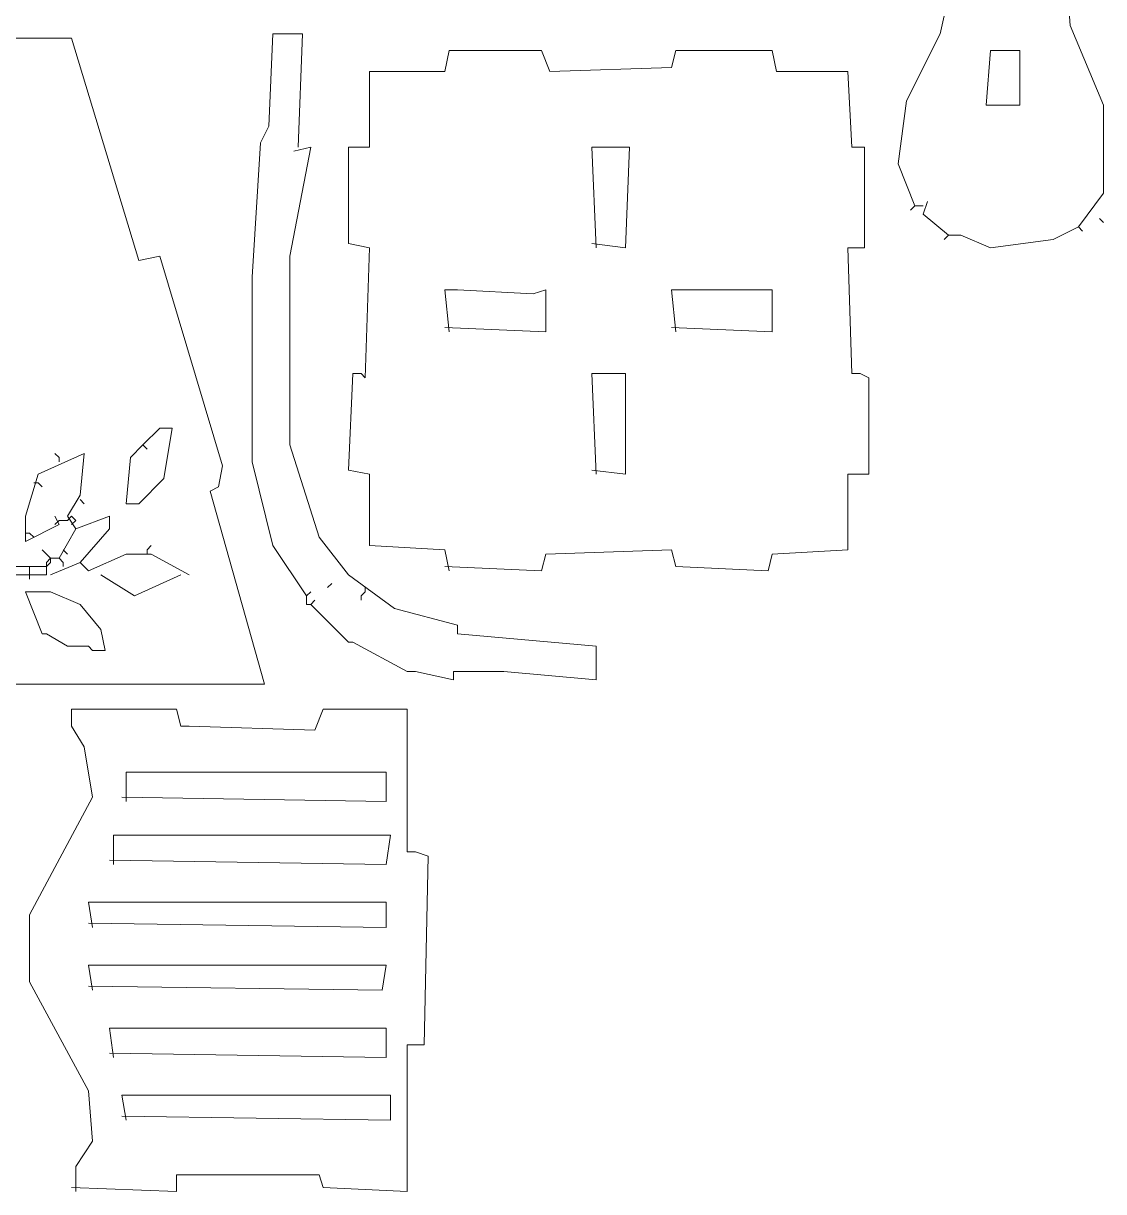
# Model space of a CAD drawing. Header units: millimetres. Extents: x -91 to 120, y -182 to 176.
# Drawn here: x 22.9 to 112.7, y 23.5 to 120.6 of the extents above; entities that cross this region are included whole.
import ezdxf

# ---------------------------------------------------------------- set-up
doc = ezdxf.new("R2010")
doc.units = ezdxf.units.MM
doc.header["$MEASUREMENT"] = 0
doc.layers.add('Katman 1', color=7, linetype='Continuous')

msp = doc.modelspace()

# ---------------------------------------------------------------- linework, layer by layer
at = {"layer": 'Katman 1', "lineweight": 9}
for points, knots in [([(110.6325, 103.7076), (110.6325, 103.7076), (112.7255, 106.4983), (112.7255, 106.4983), (112.7255, 106.4983), (112.7255, 106.4983), (112.7255, 113.8239), (112.7255, 113.8239), (112.7255, 113.8239), (112.7255, 113.8239), (109.9348, 120.4518), (109.9348, 120.4518), (109.9348, 120.4518), (109.9348, 120.4518), (109.2371, 129.8704), (109.2371, 129.8704), (109.2371, 129.8704), (109.2371, 129.8704), (107.1441, 131.6146), (107.1441, 131.6146), (107.1441, 131.6146), (107.1441, 131.6146), (102.6092, 131.6146), (102.6092, 131.6146), (102.6092, 131.6146), (102.6092, 131.6146), (101.5627, 130.5681), (101.5627, 130.5681), (101.5627, 130.5681), (101.5627, 130.5681), (101.9115, 130.2192), (101.9115, 130.2192)], [0, 0, 0, 0, 0.1111111, 0.1111111, 0.1111111, 0.1111111, 0.2222222, 0.2222222, 0.2222222, 0.2222222, 0.3333333, 0.3333333, 0.3333333, 0.3333333, 0.4444444, 0.4444444, 0.4444444, 0.4444444, 0.5555556, 0.5555556, 0.5555556, 0.5555556, 0.6666667, 0.6666667, 0.6666667, 0.6666667, 0.7777778, 0.7777778, 0.7777778, 0.7777778, 1, 1, 1, 1]), ([(97.0278, 105.4518), (97.0278, 105.4518), (95.6324, 108.9402), (95.6324, 108.9402), (95.6324, 108.9402), (95.6324, 108.9402), (96.3301, 114.1727), (96.3301, 114.1727), (96.3301, 114.1727), (96.3301, 114.1727), (99.1208, 119.7541), (99.1208, 119.7541), (99.1208, 119.7541), (99.1208, 119.7541), (99.8185, 122.8937), (99.8185, 122.8937), (99.8185, 122.8937), (99.8185, 122.8937), (100.1673, 129.5216), (100.1673, 129.5216), (100.1673, 129.5216), (100.1673, 129.5216), (100.865, 130.2192), (100.865, 130.2192)], [0, 0, 0, 0, 0.1428571, 0.1428571, 0.1428571, 0.1428571, 0.2857143, 0.2857143, 0.2857143, 0.2857143, 0.4285714, 0.4285714, 0.4285714, 0.4285714, 0.5714286, 0.5714286, 0.5714286, 0.5714286, 0.7142857, 0.7142857, 0.7142857, 0.7142857, 1, 1, 1, 1]), ([(46.4464, 73.01), (46.4464, 73.01), (43.6557, 77.196), (43.6557, 77.196), (43.6557, 77.196), (43.6557, 77.196), (41.9115, 84.1727), (41.9115, 84.1727), (41.9115, 84.1727), (41.9115, 84.1727), (41.9115, 99.5216), (41.9115, 99.5216), (41.9115, 99.5216), (41.9115, 99.5216), (42.6092, 110.6844), (42.6092, 110.6844), (42.6092, 110.6844), (42.6092, 110.6844), (43.3069, 112.0797), (43.3069, 112.0797), (43.3069, 112.0797), (43.3069, 112.0797), (43.6557, 119.7541), (43.6557, 119.7541), (43.6557, 119.7541), (43.6557, 119.7541), (46.0976, 119.7541), (46.0976, 119.7541), (46.0976, 119.7541), (46.0976, 119.7541), (45.7487, 110.3355), (45.7487, 110.3355)], [0, 0, 0, 0, 0.1111111, 0.1111111, 0.1111111, 0.1111111, 0.2222222, 0.2222222, 0.2222222, 0.2222222, 0.3333333, 0.3333333, 0.3333333, 0.3333333, 0.4444444, 0.4444444, 0.4444444, 0.4444444, 0.5555556, 0.5555556, 0.5555556, 0.5555556, 0.6666667, 0.6666667, 0.6666667, 0.6666667, 0.7777778, 0.7777778, 0.7777778, 0.7777778, 1, 1, 1, 1]), ([(-25.4141, 83.4751), (-25.4141, 83.4751), (-20.1815, 101.2658), (-20.1815, 101.2658), (-20.1815, 101.2658), (-20.1815, 101.2658), (-19.135, 101.2658), (-19.135, 101.2658), (-19.135, 101.2658), (-19.135, 101.2658), (-18.4373, 100.9169), (-18.4373, 100.9169), (-18.4373, 100.9169), (-18.4373, 100.9169), (-12.8559, 119.4053), (-12.8559, 119.4053), (-12.8559, 119.4053), (-12.8559, 119.4053), (-6.5769, 119.4053), (-6.5769, 119.4053), (-6.5769, 119.4053), (-6.5769, 119.4053), (-6.228, 118.01), (-6.228, 118.01), (-6.228, 118.01), (-6.228, 118.01), (1.4464, 118.01), (1.4464, 118.01), (1.4464, 118.01), (1.4464, 118.01), (1.4464, 119.4053), (1.4464, 119.4053), (1.4464, 119.4053), (1.4464, 119.4053), (12.2604, 119.4053), (12.2604, 119.4053), (12.2604, 119.4053), (12.2604, 119.4053), (12.6092, 118.01), (12.6092, 118.01), (12.6092, 118.01), (12.6092, 118.01), (20.2836, 118.01), (20.2836, 118.01), (20.2836, 118.01), (20.2836, 118.01), (20.2836, 119.4053), (20.2836, 119.4053), (20.2836, 119.4053), (20.2836, 119.4053), (26.9115, 119.4053), (26.9115, 119.4053), (26.9115, 119.4053), (26.9115, 119.4053), (32.4929, 100.9169), (32.4929, 100.9169), (32.4929, 100.9169), (32.4929, 100.9169), (34.2371, 101.2658), (34.2371, 101.2658), (34.2371, 101.2658), (34.2371, 101.2658), (39.4697, 83.8239), (39.4697, 83.8239), (39.4697, 83.8239), (39.4697, 83.8239), (39.1208, 82.0797), (39.1208, 82.0797), (39.1208, 82.0797), (39.1208, 82.0797), (38.4231, 81.7309), (38.4231, 81.7309), (38.4231, 81.7309), (38.4231, 81.7309), (42.958, 65.6844), (42.958, 65.6844), (42.958, 65.6844), (42.958, 65.6844), (-28.9024, 65.6844), (-28.9024, 65.6844), (-28.9024, 65.6844), (-28.9024, 65.6844), (-24.3676, 81.7309), (-24.3676, 81.7309), (-24.3676, 81.7309), (-24.3676, 81.7309), (-25.7629, 82.0797), (-25.7629, 82.0797), (-25.7629, 82.0797), (-25.7629, 82.0797), (-25.0652, 83.4751), (-25.0652, 83.4751), (-25.0652, 83.4751), (-25.0652, 83.4751), (-24.7164, 83.1262), (-24.7164, 83.1262)], [0, 0, 0, 0, 0.04, 0.04, 0.04, 0.04, 0.08, 0.08, 0.08, 0.08, 0.12, 0.12, 0.12, 0.12, 0.16, 0.16, 0.16, 0.16, 0.2, 0.2, 0.2, 0.2, 0.24, 0.24, 0.24, 0.24, 0.28, 0.28, 0.28, 0.28, 0.32, 0.32, 0.32, 0.32, 0.36, 0.36, 0.36, 0.36, 0.4, 0.4, 0.4, 0.4, 0.44, 0.44, 0.44, 0.44, 0.48, 0.48, 0.48, 0.48, 0.52, 0.52, 0.52, 0.52, 0.56, 0.56, 0.56, 0.56, 0.6, 0.6, 0.6, 0.6, 0.64, 0.64, 0.64, 0.64, 0.68, 0.68, 0.68, 0.68, 0.72, 0.72, 0.72, 0.72, 0.76, 0.76, 0.76, 0.76, 0.8, 0.8, 0.8, 0.8, 0.84, 0.84, 0.84, 0.84, 0.88, 0.88, 0.88, 0.88, 0.92, 0.92, 0.92, 0.92, 1, 1, 1, 1]), ([(58.3069, 75.103), (58.3069, 75.103), (57.958, 76.8472), (57.958, 76.8472), (57.958, 76.8472), (57.958, 76.8472), (51.679, 77.196), (51.679, 77.196), (51.679, 77.196), (51.679, 77.196), (51.679, 83.1262), (51.679, 83.1262), (51.679, 83.1262), (51.679, 83.1262), (49.9348, 83.4751), (49.9348, 83.4751), (49.9348, 83.4751), (49.9348, 83.4751), (50.2836, 91.4983), (50.2836, 91.4983), (50.2836, 91.4983), (50.2836, 91.4983), (50.9813, 91.4983), (50.9813, 91.4983), (50.9813, 91.4983), (50.9813, 91.4983), (51.3301, 91.1495), (51.3301, 91.1495), (51.3301, 91.1495), (51.3301, 91.1495), (51.679, 101.9634), (51.679, 101.9634), (51.679, 101.9634), (51.679, 101.9634), (49.9348, 102.3123), (49.9348, 102.3123), (49.9348, 102.3123), (49.9348, 102.3123), (49.9348, 110.3355), (49.9348, 110.3355), (49.9348, 110.3355), (49.9348, 110.3355), (51.679, 110.3355), (51.679, 110.3355), (51.679, 110.3355), (51.679, 110.3355), (51.679, 116.6146), (51.679, 116.6146), (51.679, 116.6146), (51.679, 116.6146), (57.958, 116.6146), (57.958, 116.6146), (57.958, 116.6146), (57.958, 116.6146), (58.3069, 118.3588), (58.3069, 118.3588), (58.3069, 118.3588), (58.3069, 118.3588), (65.9813, 118.3588), (65.9813, 118.3588), (65.9813, 118.3588), (65.9813, 118.3588), (66.679, 116.6146), (66.679, 116.6146), (66.679, 116.6146), (66.679, 116.6146), (76.7952, 116.9634), (76.7952, 116.9634), (76.7952, 116.9634), (76.7952, 116.9634), (77.1441, 118.3588), (77.1441, 118.3588), (77.1441, 118.3588), (77.1441, 118.3588), (85.1673, 118.3588), (85.1673, 118.3588), (85.1673, 118.3588), (85.1673, 118.3588), (85.5162, 116.6146), (85.5162, 116.6146), (85.5162, 116.6146), (85.5162, 116.6146), (91.4464, 116.6146), (91.4464, 116.6146), (91.4464, 116.6146), (91.4464, 116.6146), (91.7952, 110.3355), (91.7952, 110.3355), (91.7952, 110.3355), (91.7952, 110.3355), (92.8418, 110.3355), (92.8418, 110.3355), (92.8418, 110.3355), (92.8418, 110.3355), (92.8418, 101.9634), (92.8418, 101.9634), (92.8418, 101.9634), (92.8418, 101.9634), (91.4464, 101.9634), (91.4464, 101.9634), (91.4464, 101.9634), (91.4464, 101.9634), (91.7952, 91.4983), (91.7952, 91.4983), (91.7952, 91.4983), (91.7952, 91.4983), (92.4929, 91.4983), (92.4929, 91.4983), (92.4929, 91.4983), (92.4929, 91.4983), (93.1906, 91.1495), (93.1906, 91.1495), (93.1906, 91.1495), (93.1906, 91.1495), (93.1906, 83.1262), (93.1906, 83.1262), (93.1906, 83.1262), (93.1906, 83.1262), (91.4464, 83.1262), (91.4464, 83.1262), (91.4464, 83.1262), (91.4464, 83.1262), (91.4464, 76.8472), (91.4464, 76.8472), (91.4464, 76.8472), (91.4464, 76.8472), (85.1673, 76.4983), (85.1673, 76.4983), (85.1673, 76.4983), (85.1673, 76.4983), (84.8185, 75.103), (84.8185, 75.103), (84.8185, 75.103), (84.8185, 75.103), (77.1441, 75.4518), (77.1441, 75.4518), (77.1441, 75.4518), (77.1441, 75.4518), (76.7952, 76.8472), (76.7952, 76.8472), (76.7952, 76.8472), (76.7952, 76.8472), (66.3301, 76.4983), (66.3301, 76.4983), (66.3301, 76.4983), (66.3301, 76.4983), (65.9813, 75.103), (65.9813, 75.103), (65.9813, 75.103), (65.9813, 75.103), (57.958, 75.4518), (57.958, 75.4518)], [0, 0, 0, 0, 0.025641, 0.025641, 0.025641, 0.025641, 0.0512821, 0.0512821, 0.0512821, 0.0512821, 0.0769231, 0.0769231, 0.0769231, 0.0769231, 0.1025641, 0.1025641, 0.1025641, 0.1025641, 0.1282051, 0.1282051, 0.1282051, 0.1282051, 0.1538462, 0.1538462, 0.1538462, 0.1538462, 0.1794872, 0.1794872, 0.1794872, 0.1794872, 0.2051282, 0.2051282, 0.2051282, 0.2051282, 0.2307692, 0.2307692, 0.2307692, 0.2307692, 0.2564103, 0.2564103, 0.2564103, 0.2564103, 0.2820513, 0.2820513, 0.2820513, 0.2820513, 0.3076923, 0.3076923, 0.3076923, 0.3076923, 0.3333333, 0.3333333, 0.3333333, 0.3333333, 0.3589744, 0.3589744, 0.3589744, 0.3589744, 0.3846154, 0.3846154, 0.3846154, 0.3846154, 0.4102564, 0.4102564, 0.4102564, 0.4102564, 0.4358974, 0.4358974, 0.4358974, 0.4358974, 0.4615385, 0.4615385, 0.4615385, 0.4615385, 0.4871795, 0.4871795, 0.4871795, 0.4871795, 0.5128205, 0.5128205, 0.5128205, 0.5128205, 0.5384615, 0.5384615, 0.5384615, 0.5384615, 0.5641026, 0.5641026, 0.5641026, 0.5641026, 0.5897436, 0.5897436, 0.5897436, 0.5897436, 0.6153846, 0.6153846, 0.6153846, 0.6153846, 0.6410256, 0.6410256, 0.6410256, 0.6410256, 0.6666667, 0.6666667, 0.6666667, 0.6666667, 0.6923077, 0.6923077, 0.6923077, 0.6923077, 0.7179487, 0.7179487, 0.7179487, 0.7179487, 0.7435897, 0.7435897, 0.7435897, 0.7435897, 0.7692308, 0.7692308, 0.7692308, 0.7692308, 0.7948718, 0.7948718, 0.7948718, 0.7948718, 0.8205128, 0.8205128, 0.8205128, 0.8205128, 0.8461538, 0.8461538, 0.8461538, 0.8461538, 0.8717949, 0.8717949, 0.8717949, 0.8717949, 0.8974359, 0.8974359, 0.8974359, 0.8974359, 0.9230769, 0.9230769, 0.9230769, 0.9230769, 0.9487179, 0.9487179, 0.9487179, 0.9487179, 1, 1, 1, 1]), ([(102.958, 113.8239), (102.958, 113.8239), (103.3069, 118.3588), (103.3069, 118.3588), (103.3069, 118.3588), (103.3069, 118.3588), (105.7487, 118.3588), (105.7487, 118.3588), (105.7487, 118.3588), (105.7487, 118.3588), (105.7487, 113.8239), (105.7487, 113.8239), (105.7487, 113.8239), (105.7487, 113.8239), (102.958, 113.8239), (102.958, 113.8239)], [0, 0, 0, 0, 0.2, 0.2, 0.2, 0.2, 0.4, 0.4, 0.4, 0.4, 0.6, 0.6, 0.6, 0.6, 1, 1, 1, 1]), ([(46.7952, 72.3123), (46.7952, 72.3123), (49.9348, 69.1727), (49.9348, 69.1727), (49.9348, 69.1727), (49.9348, 69.1727), (50.2836, 69.1727), (50.2836, 69.1727), (50.2836, 69.1727), (50.2836, 69.1727), (54.8185, 66.7309), (54.8185, 66.7309), (54.8185, 66.7309), (54.8185, 66.7309), (55.5162, 66.7309), (55.5162, 66.7309), (55.5162, 66.7309), (55.5162, 66.7309), (58.6557, 66.0332), (58.6557, 66.0332), (58.6557, 66.0332), (58.6557, 66.0332), (58.6557, 66.7309), (58.6557, 66.7309), (58.6557, 66.7309), (58.6557, 66.7309), (62.8417, 66.7309), (62.8417, 66.7309), (62.8417, 66.7309), (62.8417, 66.7309), (70.5162, 66.0332), (70.5162, 66.0332), (70.5162, 66.0332), (70.5162, 66.0332), (70.5162, 68.8239), (70.5162, 68.8239), (70.5162, 68.8239), (70.5162, 68.8239), (59.0045, 69.8704), (59.0045, 69.8704), (59.0045, 69.8704), (59.0045, 69.8704), (59.0045, 70.5681), (59.0045, 70.5681), (59.0045, 70.5681), (59.0045, 70.5681), (53.772, 71.9634), (53.772, 71.9634), (53.772, 71.9634), (53.772, 71.9634), (49.9348, 74.7541), (49.9348, 74.7541), (49.9348, 74.7541), (49.9348, 74.7541), (47.4929, 77.8937), (47.4929, 77.8937), (47.4929, 77.8937), (47.4929, 77.8937), (45.051, 85.5681), (45.051, 85.5681), (45.051, 85.5681), (45.051, 85.5681), (45.051, 101.2658), (45.051, 101.2658), (45.051, 101.2658), (45.051, 101.2658), (46.7952, 110.3355), (46.7952, 110.3355), (46.7952, 110.3355), (46.7952, 110.3355), (45.3999, 109.9867), (45.3999, 109.9867)], [0, 0, 0, 0, 0.0526316, 0.0526316, 0.0526316, 0.0526316, 0.1052632, 0.1052632, 0.1052632, 0.1052632, 0.1578947, 0.1578947, 0.1578947, 0.1578947, 0.2105263, 0.2105263, 0.2105263, 0.2105263, 0.2631579, 0.2631579, 0.2631579, 0.2631579, 0.3157895, 0.3157895, 0.3157895, 0.3157895, 0.3684211, 0.3684211, 0.3684211, 0.3684211, 0.4210526, 0.4210526, 0.4210526, 0.4210526, 0.4736842, 0.4736842, 0.4736842, 0.4736842, 0.5263158, 0.5263158, 0.5263158, 0.5263158, 0.5789474, 0.5789474, 0.5789474, 0.5789474, 0.6315789, 0.6315789, 0.6315789, 0.6315789, 0.6842105, 0.6842105, 0.6842105, 0.6842105, 0.7368421, 0.7368421, 0.7368421, 0.7368421, 0.7894737, 0.7894737, 0.7894737, 0.7894737, 0.8421053, 0.8421053, 0.8421053, 0.8421053, 0.8947368, 0.8947368, 0.8947368, 0.8947368, 1, 1, 1, 1]), ([(70.5162, 101.9634), (70.5162, 101.9634), (70.1673, 110.3355), (70.1673, 110.3355), (70.1673, 110.3355), (70.1673, 110.3355), (73.3069, 110.3355), (73.3069, 110.3355), (73.3069, 110.3355), (73.3069, 110.3355), (72.958, 101.9634), (72.958, 101.9634), (72.958, 101.9634), (72.958, 101.9634), (70.1673, 102.3123), (70.1673, 102.3123)], [0, 0, 0, 0, 0.2, 0.2, 0.2, 0.2, 0.4, 0.4, 0.4, 0.4, 0.6, 0.6, 0.6, 0.6, 1, 1, 1, 1]), ([(99.8185, 103.0099), (99.8185, 103.0099), (97.7255, 104.7541), (97.7255, 104.7541), (97.7255, 104.7541), (97.7255, 104.7541), (98.0743, 105.8006), (98.0743, 105.8006)], [0, 0, 0, 0, 0.3333333, 0.3333333, 0.3333333, 0.3333333, 1, 1, 1, 1]), ([(99.8185, 103.0099), (99.8185, 103.0099), (100.865, 103.0099), (100.865, 103.0099), (100.865, 103.0099), (100.865, 103.0099), (103.3069, 101.9634), (103.3069, 101.9634), (103.3069, 101.9634), (103.3069, 101.9634), (108.5394, 102.6611), (108.5394, 102.6611), (108.5394, 102.6611), (108.5394, 102.6611), (110.6325, 103.7076), (110.6325, 103.7076), (110.6325, 103.7076), (110.6325, 103.7076), (110.9813, 103.3588), (110.9813, 103.3588)], [0, 0, 0, 0, 0.1666667, 0.1666667, 0.1666667, 0.1666667, 0.3333333, 0.3333333, 0.3333333, 0.3333333, 0.5, 0.5, 0.5, 0.5, 0.6666667, 0.6666667, 0.6666667, 0.6666667, 1, 1, 1, 1]), ([(58.3069, 94.9867), (58.3069, 94.9867), (57.958, 98.4751), (57.958, 98.4751), (57.958, 98.4751), (57.958, 98.4751), (59.0045, 98.4751), (59.0045, 98.4751), (59.0045, 98.4751), (59.0045, 98.4751), (65.2836, 98.1262), (65.2836, 98.1262), (65.2836, 98.1262), (65.2836, 98.1262), (66.3301, 98.4751), (66.3301, 98.4751), (66.3301, 98.4751), (66.3301, 98.4751), (66.3301, 94.9867), (66.3301, 94.9867), (66.3301, 94.9867), (66.3301, 94.9867), (57.958, 95.3355), (57.958, 95.3355)], [0, 0, 0, 0, 0.1428571, 0.1428571, 0.1428571, 0.1428571, 0.2857143, 0.2857143, 0.2857143, 0.2857143, 0.4285714, 0.4285714, 0.4285714, 0.4285714, 0.5714286, 0.5714286, 0.5714286, 0.5714286, 0.7142857, 0.7142857, 0.7142857, 0.7142857, 1, 1, 1, 1]), ([(77.1441, 94.9867), (77.1441, 94.9867), (76.7952, 98.4751), (76.7952, 98.4751), (76.7952, 98.4751), (76.7952, 98.4751), (85.1673, 98.4751), (85.1673, 98.4751), (85.1673, 98.4751), (85.1673, 98.4751), (85.1673, 94.9867), (85.1673, 94.9867), (85.1673, 94.9867), (85.1673, 94.9867), (76.7952, 95.3355), (76.7952, 95.3355)], [0, 0, 0, 0, 0.2, 0.2, 0.2, 0.2, 0.4, 0.4, 0.4, 0.4, 0.6, 0.6, 0.6, 0.6, 1, 1, 1, 1]), ([(70.5162, 83.1262), (70.5162, 83.1262), (70.1673, 91.4983), (70.1673, 91.4983), (70.1673, 91.4983), (70.1673, 91.4983), (72.958, 91.4983), (72.958, 91.4983), (72.958, 91.4983), (72.958, 91.4983), (72.958, 83.1262), (72.958, 83.1262), (72.958, 83.1262), (72.958, 83.1262), (70.1673, 83.4751), (70.1673, 83.4751)], [0, 0, 0, 0, 0.2, 0.2, 0.2, 0.2, 0.4, 0.4, 0.4, 0.4, 0.6, 0.6, 0.6, 0.6, 1, 1, 1, 1]), ([(32.8417, 85.5681), (32.8417, 85.5681), (34.2371, 86.9634), (34.2371, 86.9634), (34.2371, 86.9634), (34.2371, 86.9634), (35.2836, 86.9634), (35.2836, 86.9634), (35.2836, 86.9634), (35.2836, 86.9634), (34.5859, 82.7774), (34.5859, 82.7774), (34.5859, 82.7774), (34.5859, 82.7774), (32.4929, 80.6844), (32.4929, 80.6844), (32.4929, 80.6844), (32.4929, 80.6844), (31.4464, 80.6844), (31.4464, 80.6844), (31.4464, 80.6844), (31.4464, 80.6844), (31.7952, 84.5216), (31.7952, 84.5216), (31.7952, 84.5216), (31.7952, 84.5216), (32.8417, 85.5681), (32.8417, 85.5681), (32.8417, 85.5681), (32.8417, 85.5681), (33.1906, 85.2192), (33.1906, 85.2192)], [0, 0, 0, 0, 0.1111111, 0.1111111, 0.1111111, 0.1111111, 0.2222222, 0.2222222, 0.2222222, 0.2222222, 0.3333333, 0.3333333, 0.3333333, 0.3333333, 0.4444444, 0.4444444, 0.4444444, 0.4444444, 0.5555556, 0.5555556, 0.5555556, 0.5555556, 0.6666667, 0.6666667, 0.6666667, 0.6666667, 0.7777778, 0.7777778, 0.7777778, 0.7777778, 1, 1, 1, 1]), ([(27.6092, 75.8006), (27.6092, 75.8006), (30.0511, 78.5913), (30.0511, 78.5913), (30.0511, 78.5913), (30.0511, 78.5913), (30.0511, 79.6378), (30.0511, 79.6378), (30.0511, 79.6378), (30.0511, 79.6378), (27.2603, 78.5913), (27.2603, 78.5913), (27.2603, 78.5913), (27.2603, 78.5913), (26.5627, 79.6378), (26.5627, 79.6378), (26.5627, 79.6378), (26.5627, 79.6378), (27.6092, 81.382), (27.6092, 81.382), (27.6092, 81.382), (27.6092, 81.382), (27.958, 84.8704), (27.958, 84.8704), (27.958, 84.8704), (27.958, 84.8704), (24.1208, 83.1262), (24.1208, 83.1262), (24.1208, 83.1262), (24.1208, 83.1262), (23.0743, 79.6378), (23.0743, 79.6378), (23.0743, 79.6378), (23.0743, 79.6378), (23.0743, 77.5448), (23.0743, 77.5448), (23.0743, 77.5448), (23.0743, 77.5448), (25.865, 78.9402), (25.865, 78.9402), (25.865, 78.9402), (25.865, 78.9402), (25.5162, 79.6378), (25.5162, 79.6378)], [0, 0, 0, 0, 0.0833333, 0.0833333, 0.0833333, 0.0833333, 0.1666667, 0.1666667, 0.1666667, 0.1666667, 0.25, 0.25, 0.25, 0.25, 0.3333333, 0.3333333, 0.3333333, 0.3333333, 0.4166667, 0.4166667, 0.4166667, 0.4166667, 0.5, 0.5, 0.5, 0.5, 0.5833333, 0.5833333, 0.5833333, 0.5833333, 0.6666667, 0.6666667, 0.6666667, 0.6666667, 0.75, 0.75, 0.75, 0.75, 0.8333333, 0.8333333, 0.8333333, 0.8333333, 1, 1, 1, 1]), ([(25.865, 84.1727), (25.865, 84.1727), (25.865, 84.5216), (25.865, 84.5216), (25.865, 84.5216), (25.865, 84.5216), (25.5162, 84.8704), (25.5162, 84.8704)], [0, 0, 0, 0, 0.3333333, 0.3333333, 0.3333333, 0.3333333, 1, 1, 1, 1]), ([(26.9115, 78.9402), (26.9115, 78.9402), (27.2603, 79.289), (27.2603, 79.289), (27.2603, 79.289), (27.2603, 79.289), (26.9115, 79.6378), (26.9115, 79.6378), (26.9115, 79.6378), (26.9115, 79.6378), (26.5627, 79.289), (26.5627, 79.289)], [0, 0, 0, 0, 0.25, 0.25, 0.25, 0.25, 0.5, 0.5, 0.5, 0.5, 1, 1, 1, 1]), ([(23.4231, 74.4053), (23.4231, 74.4053), (23.4231, 75.4518), (23.4231, 75.4518), (23.4231, 75.4518), (23.4231, 75.4518), (24.8185, 75.4518), (24.8185, 75.4518), (24.8185, 75.4518), (24.8185, 75.4518), (24.8185, 74.7541), (24.8185, 74.7541), (24.8185, 74.7541), (24.8185, 74.7541), (18.5394, 74.7541), (18.5394, 74.7541), (18.5394, 74.7541), (18.5394, 74.7541), (13.3069, 77.196), (13.3069, 77.196), (13.3069, 77.196), (13.3069, 77.196), (13.3069, 77.8937), (13.3069, 77.8937), (13.3069, 77.8937), (13.3069, 77.8937), (15.051, 77.8937), (15.051, 77.8937), (15.051, 77.8937), (15.051, 77.8937), (21.679, 75.4518), (21.679, 75.4518), (21.679, 75.4518), (21.679, 75.4518), (23.4231, 75.4518), (23.4231, 75.4518)], [0, 0, 0, 0, 0.1, 0.1, 0.1, 0.1, 0.2, 0.2, 0.2, 0.2, 0.3, 0.3, 0.3, 0.3, 0.4, 0.4, 0.4, 0.4, 0.5, 0.5, 0.5, 0.5, 0.6, 0.6, 0.6, 0.6, 0.7, 0.7, 0.7, 0.7, 0.8, 0.8, 0.8, 0.8, 1, 1, 1, 1]), ([(23.772, 77.8937), (23.772, 77.8937), (23.4231, 78.2425), (23.4231, 78.2425), (23.4231, 78.2425), (23.4231, 78.2425), (23.0743, 78.2425), (23.0743, 78.2425)], [0, 0, 0, 0, 0.3333333, 0.3333333, 0.3333333, 0.3333333, 1, 1, 1, 1]), ([(25.1673, 76.1495), (25.1673, 76.1495), (24.8185, 76.4983), (24.8185, 76.4983), (24.8185, 76.4983), (24.8185, 76.4983), (24.4697, 76.8472), (24.4697, 76.8472)], [0, 0, 0, 0, 0.3333333, 0.3333333, 0.3333333, 0.3333333, 1, 1, 1, 1]), ([(33.1906, 76.4983), (33.1906, 76.4983), (33.1906, 76.8472), (33.1906, 76.8472), (33.1906, 76.8472), (33.1906, 76.8472), (33.5394, 77.196), (33.5394, 77.196)], [0, 0, 0, 0, 0.3333333, 0.3333333, 0.3333333, 0.3333333, 1, 1, 1, 1]), ([(24.8185, 75.4518), (24.8185, 75.4518), (24.8185, 75.8006), (24.8185, 75.8006), (24.8185, 75.8006), (24.8185, 75.8006), (25.1673, 76.1495), (25.1673, 76.1495), (25.1673, 76.1495), (25.1673, 76.1495), (25.865, 76.1495), (25.865, 76.1495), (25.865, 76.1495), (25.865, 76.1495), (26.2138, 75.8006), (26.2138, 75.8006), (26.2138, 75.8006), (26.2138, 75.8006), (26.2138, 75.4518), (26.2138, 75.4518)], [0, 0, 0, 0, 0.1666667, 0.1666667, 0.1666667, 0.1666667, 0.3333333, 0.3333333, 0.3333333, 0.3333333, 0.5, 0.5, 0.5, 0.5, 0.6666667, 0.6666667, 0.6666667, 0.6666667, 1, 1, 1, 1]), ([(24.8185, 75.4518), (24.8185, 75.4518), (25.1673, 75.8006), (25.1673, 75.8006), (25.1673, 75.8006), (25.1673, 75.8006), (25.1673, 76.1495), (25.1673, 76.1495)], [0, 0, 0, 0, 0.3333333, 0.3333333, 0.3333333, 0.3333333, 1, 1, 1, 1]), ([(25.1673, 74.7541), (25.1673, 74.7541), (27.6092, 75.8006), (27.6092, 75.8006), (27.6092, 75.8006), (27.6092, 75.8006), (28.3069, 75.103), (28.3069, 75.103), (28.3069, 75.103), (28.3069, 75.103), (31.4464, 76.4983), (31.4464, 76.4983), (31.4464, 76.4983), (31.4464, 76.4983), (33.5394, 76.4983), (33.5394, 76.4983), (33.5394, 76.4983), (33.5394, 76.4983), (36.6789, 74.7541), (36.6789, 74.7541)], [0, 0, 0, 0, 0.1666667, 0.1666667, 0.1666667, 0.1666667, 0.3333333, 0.3333333, 0.3333333, 0.3333333, 0.5, 0.5, 0.5, 0.5, 0.6666667, 0.6666667, 0.6666667, 0.6666667, 1, 1, 1, 1]), ([(35.9813, 74.7541), (35.9813, 74.7541), (32.1441, 73.01), (32.1441, 73.01), (32.1441, 73.01), (32.1441, 73.01), (29.3534, 74.7541), (29.3534, 74.7541)], [0, 0, 0, 0, 0.3333333, 0.3333333, 0.3333333, 0.3333333, 1, 1, 1, 1]), ([(28.6557, 68.4751), (28.6557, 68.4751), (29.7022, 68.4751), (29.7022, 68.4751), (29.7022, 68.4751), (29.7022, 68.4751), (29.3534, 70.2192), (29.3534, 70.2192), (29.3534, 70.2192), (29.3534, 70.2192), (27.6092, 72.3123), (27.6092, 72.3123), (27.6092, 72.3123), (27.6092, 72.3123), (25.1673, 73.3588), (25.1673, 73.3588), (25.1673, 73.3588), (25.1673, 73.3588), (23.0743, 73.3588), (23.0743, 73.3588), (23.0743, 73.3588), (23.0743, 73.3588), (24.4697, 69.8704), (24.4697, 69.8704), (24.4697, 69.8704), (24.4697, 69.8704), (24.8185, 69.8704), (24.8185, 69.8704), (24.8185, 69.8704), (24.8185, 69.8704), (26.5627, 68.8239), (26.5627, 68.8239), (26.5627, 68.8239), (26.5627, 68.8239), (28.3069, 68.8239), (28.3069, 68.8239), (28.3069, 68.8239), (28.3069, 68.8239), (28.6557, 68.4751), (28.6557, 68.4751)], [0, 0, 0, 0, 0.0909091, 0.0909091, 0.0909091, 0.0909091, 0.1818182, 0.1818182, 0.1818182, 0.1818182, 0.2727273, 0.2727273, 0.2727273, 0.2727273, 0.3636364, 0.3636364, 0.3636364, 0.3636364, 0.4545455, 0.4545455, 0.4545455, 0.4545455, 0.5454545, 0.5454545, 0.5454545, 0.5454545, 0.6363636, 0.6363636, 0.6363636, 0.6363636, 0.7272727, 0.7272727, 0.7272727, 0.7272727, 0.8181818, 0.8181818, 0.8181818, 0.8181818, 1, 1, 1, 1]), ([(46.7952, 72.3123), (46.7952, 72.3123), (46.4464, 72.3123), (46.4464, 72.3123), (46.4464, 72.3123), (46.4464, 72.3123), (46.4464, 73.01), (46.4464, 73.01), (46.4464, 73.01), (46.4464, 73.01), (46.7952, 73.3588), (46.7952, 73.3588)], [0, 0, 0, 0, 0.25, 0.25, 0.25, 0.25, 0.5, 0.5, 0.5, 0.5, 1, 1, 1, 1]), ([(51.3301, 73.3588), (51.3301, 73.3588), (50.9813, 73.01), (50.9813, 73.01), (50.9813, 73.01), (50.9813, 73.01), (50.9813, 72.6611), (50.9813, 72.6611)], [0, 0, 0, 0, 0.3333333, 0.3333333, 0.3333333, 0.3333333, 1, 1, 1, 1]), ([(27.2603, 23.4751), (27.2603, 23.4751), (27.2603, 25.5681), (27.2603, 25.5681), (27.2603, 25.5681), (27.2603, 25.5681), (28.6557, 27.6611), (28.6557, 27.6611), (28.6557, 27.6611), (28.6557, 27.6611), (28.3069, 31.8472), (28.3069, 31.8472), (28.3069, 31.8472), (28.3069, 31.8472), (23.4231, 40.9169), (23.4231, 40.9169), (23.4231, 40.9169), (23.4231, 40.9169), (23.4231, 46.4983), (23.4231, 46.4983), (23.4231, 46.4983), (23.4231, 46.4983), (28.6557, 56.2658), (28.6557, 56.2658), (28.6557, 56.2658), (28.6557, 56.2658), (27.958, 60.4518), (27.958, 60.4518), (27.958, 60.4518), (27.958, 60.4518), (26.9115, 62.196), (26.9115, 62.196), (26.9115, 62.196), (26.9115, 62.196), (26.9115, 63.5913), (26.9115, 63.5913), (26.9115, 63.5913), (26.9115, 63.5913), (35.6324, 63.5913), (35.6324, 63.5913), (35.6324, 63.5913), (35.6324, 63.5913), (35.9813, 62.196), (35.9813, 62.196), (35.9813, 62.196), (35.9813, 62.196), (36.6789, 62.196), (36.6789, 62.196), (36.6789, 62.196), (36.6789, 62.196), (47.1441, 61.8471), (47.1441, 61.8471), (47.1441, 61.8471), (47.1441, 61.8471), (47.8418, 63.5913), (47.8418, 63.5913), (47.8418, 63.5913), (47.8418, 63.5913), (54.8185, 63.5913), (54.8185, 63.5913), (54.8185, 63.5913), (54.8185, 63.5913), (54.8185, 51.7309), (54.8185, 51.7309), (54.8185, 51.7309), (54.8185, 51.7309), (55.5162, 51.7309), (55.5162, 51.7309), (55.5162, 51.7309), (55.5162, 51.7309), (56.5627, 51.382), (56.5627, 51.382), (56.5627, 51.382), (56.5627, 51.382), (56.2138, 35.6844), (56.2138, 35.6844), (56.2138, 35.6844), (56.2138, 35.6844), (54.8185, 35.6844), (54.8185, 35.6844), (54.8185, 35.6844), (54.8185, 35.6844), (54.8185, 23.4751), (54.8185, 23.4751), (54.8185, 23.4751), (54.8185, 23.4751), (47.8418, 23.8239), (47.8418, 23.8239), (47.8418, 23.8239), (47.8418, 23.8239), (47.4929, 24.8704), (47.4929, 24.8704), (47.4929, 24.8704), (47.4929, 24.8704), (35.6324, 24.8704), (35.6324, 24.8704), (35.6324, 24.8704), (35.6324, 24.8704), (35.6324, 23.4751), (35.6324, 23.4751), (35.6324, 23.4751), (35.6324, 23.4751), (26.9115, 23.8239), (26.9115, 23.8239)], [0, 0, 0, 0, 0.037037, 0.037037, 0.037037, 0.037037, 0.0740741, 0.0740741, 0.0740741, 0.0740741, 0.1111111, 0.1111111, 0.1111111, 0.1111111, 0.1481481, 0.1481481, 0.1481481, 0.1481481, 0.1851852, 0.1851852, 0.1851852, 0.1851852, 0.2222222, 0.2222222, 0.2222222, 0.2222222, 0.2592593, 0.2592593, 0.2592593, 0.2592593, 0.2962963, 0.2962963, 0.2962963, 0.2962963, 0.3333333, 0.3333333, 0.3333333, 0.3333333, 0.3703704, 0.3703704, 0.3703704, 0.3703704, 0.4074074, 0.4074074, 0.4074074, 0.4074074, 0.4444444, 0.4444444, 0.4444444, 0.4444444, 0.4814815, 0.4814815, 0.4814815, 0.4814815, 0.5185185, 0.5185185, 0.5185185, 0.5185185, 0.5555556, 0.5555556, 0.5555556, 0.5555556, 0.5925926, 0.5925926, 0.5925926, 0.5925926, 0.6296296, 0.6296296, 0.6296296, 0.6296296, 0.6666667, 0.6666667, 0.6666667, 0.6666667, 0.7037037, 0.7037037, 0.7037037, 0.7037037, 0.7407407, 0.7407407, 0.7407407, 0.7407407, 0.7777778, 0.7777778, 0.7777778, 0.7777778, 0.8148148, 0.8148148, 0.8148148, 0.8148148, 0.8518519, 0.8518519, 0.8518519, 0.8518519, 0.8888889, 0.8888889, 0.8888889, 0.8888889, 0.9259259, 0.9259259, 0.9259259, 0.9259259, 1, 1, 1, 1]), ([(31.4464, 55.9169), (31.4464, 55.9169), (31.4464, 58.3588), (31.4464, 58.3588), (31.4464, 58.3588), (31.4464, 58.3588), (53.0743, 58.3588), (53.0743, 58.3588), (53.0743, 58.3588), (53.0743, 58.3588), (53.0743, 55.9169), (53.0743, 55.9169), (53.0743, 55.9169), (53.0743, 55.9169), (31.0976, 56.2658), (31.0976, 56.2658)], [0, 0, 0, 0, 0.2, 0.2, 0.2, 0.2, 0.4, 0.4, 0.4, 0.4, 0.6, 0.6, 0.6, 0.6, 1, 1, 1, 1]), ([(30.3999, 50.6844), (30.3999, 50.6844), (30.3999, 53.1262), (30.3999, 53.1262), (30.3999, 53.1262), (30.3999, 53.1262), (53.4231, 53.1262), (53.4231, 53.1262), (53.4231, 53.1262), (53.4231, 53.1262), (53.0743, 50.6844), (53.0743, 50.6844), (53.0743, 50.6844), (53.0743, 50.6844), (30.0511, 51.0332), (30.0511, 51.0332)], [0, 0, 0, 0, 0.2, 0.2, 0.2, 0.2, 0.4, 0.4, 0.4, 0.4, 0.6, 0.6, 0.6, 0.6, 1, 1, 1, 1]), ([(28.6557, 45.4518), (28.6557, 45.4518), (28.3069, 47.5448), (28.3069, 47.5448), (28.3069, 47.5448), (28.3069, 47.5448), (53.0743, 47.5448), (53.0743, 47.5448), (53.0743, 47.5448), (53.0743, 47.5448), (53.0743, 45.4518), (53.0743, 45.4518), (53.0743, 45.4518), (53.0743, 45.4518), (28.3069, 45.8006), (28.3069, 45.8006)], [0, 0, 0, 0, 0.2, 0.2, 0.2, 0.2, 0.4, 0.4, 0.4, 0.4, 0.6, 0.6, 0.6, 0.6, 1, 1, 1, 1]), ([(28.6557, 40.2192), (28.6557, 40.2192), (28.3069, 42.3123), (28.3069, 42.3123), (28.3069, 42.3123), (28.3069, 42.3123), (53.0743, 42.3123), (53.0743, 42.3123), (53.0743, 42.3123), (53.0743, 42.3123), (52.7255, 40.2192), (52.7255, 40.2192), (52.7255, 40.2192), (52.7255, 40.2192), (28.3069, 40.5681), (28.3069, 40.5681)], [0, 0, 0, 0, 0.2, 0.2, 0.2, 0.2, 0.4, 0.4, 0.4, 0.4, 0.6, 0.6, 0.6, 0.6, 1, 1, 1, 1]), ([(30.3999, 34.6378), (30.3999, 34.6378), (30.0511, 37.0797), (30.0511, 37.0797), (30.0511, 37.0797), (30.0511, 37.0797), (53.0743, 37.0797), (53.0743, 37.0797), (53.0743, 37.0797), (53.0743, 37.0797), (53.0743, 34.6378), (53.0743, 34.6378), (53.0743, 34.6378), (53.0743, 34.6378), (30.0511, 34.9867), (30.0511, 34.9867)], [0, 0, 0, 0, 0.2, 0.2, 0.2, 0.2, 0.4, 0.4, 0.4, 0.4, 0.6, 0.6, 0.6, 0.6, 1, 1, 1, 1]), ([(31.4464, 29.4053), (31.4464, 29.4053), (31.0976, 31.4983), (31.0976, 31.4983), (31.0976, 31.4983), (31.0976, 31.4983), (53.4231, 31.4983), (53.4231, 31.4983), (53.4231, 31.4983), (53.4231, 31.4983), (53.4231, 29.4053), (53.4231, 29.4053), (53.4231, 29.4053), (53.4231, 29.4053), (31.0976, 29.7541), (31.0976, 29.7541)], [0, 0, 0, 0, 0.2, 0.2, 0.2, 0.2, 0.4, 0.4, 0.4, 0.4, 0.6, 0.6, 0.6, 0.6, 1, 1, 1, 1])]:
    msp.add_open_spline(points, degree=3, knots=knots, dxfattribs=at)
for points in [[(97.0278, 105.4518), (97.0278, 105.4518), (96.679, 105.103), (96.679, 105.103)], [(97.0278, 105.4518), (97.0278, 105.4518), (97.7255, 105.4518), (97.7255, 105.4518)], [(112.7255, 104.0565), (112.7255, 104.0565), (112.3766, 104.4053), (112.3766, 104.4053)], [(99.8185, 103.0099), (99.8185, 103.0099), (99.4696, 102.6611), (99.4696, 102.6611)], [(24.1208, 82.4286), (24.1208, 82.4286), (23.772, 82.4286), (23.772, 82.4286)], [(24.1208, 82.4286), (24.1208, 82.4286), (24.4697, 82.0797), (24.4697, 82.0797)], [(27.6092, 81.0332), (27.6092, 81.0332), (27.958, 80.6844), (27.958, 80.6844)], [(25.865, 79.289), (25.865, 79.289), (25.5162, 78.9402), (25.5162, 78.9402)], [(25.865, 79.289), (25.865, 79.289), (26.5627, 79.289), (26.5627, 79.289)], [(25.865, 76.1495), (25.865, 76.1495), (27.2603, 78.5913), (27.2603, 78.5913)], [(26.2138, 76.8472), (26.2138, 76.8472), (26.5627, 76.4983), (26.5627, 76.4983)], [(48.1906, 73.7076), (48.1906, 73.7076), (48.5394, 74.0565), (48.5394, 74.0565)], [(51.3301, 73.3588), (51.3301, 73.3588), (51.3301, 73.7076), (51.3301, 73.7076)], [(46.7952, 72.3123), (46.7952, 72.3123), (47.1441, 72.6611), (47.1441, 72.6611)], [(46.7952, 72.3123), (46.7952, 72.3123), (47.1441, 71.9634), (47.1441, 71.9634)]]:
    msp.add_open_spline(points, degree=3, dxfattribs=at)

doc.saveas('drawing.dxf')
